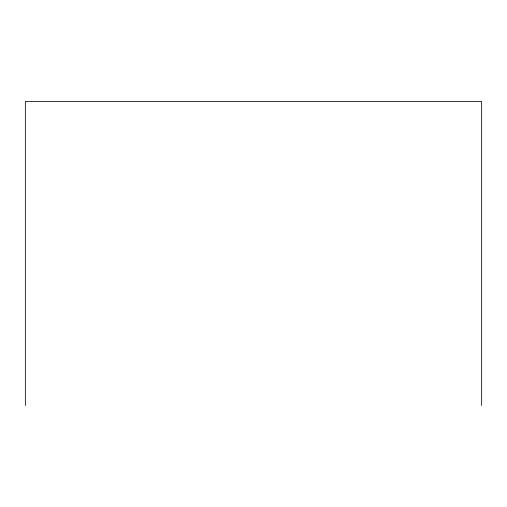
<?xml version="1.0" encoding="UTF-8"?>
<svg xmlns="http://www.w3.org/2000/svg" width="507" height="507" viewBox="0 0 507 507"><rect width="100%" height="100%" fill="white"/><g stroke="black" fill="none" stroke-linecap="round" stroke-linejoin="round"><path stroke-width="0.76" d="M481.65 405.511L481.65 101.489L25.35 101.489L25.35 405.511"/></g></svg>
